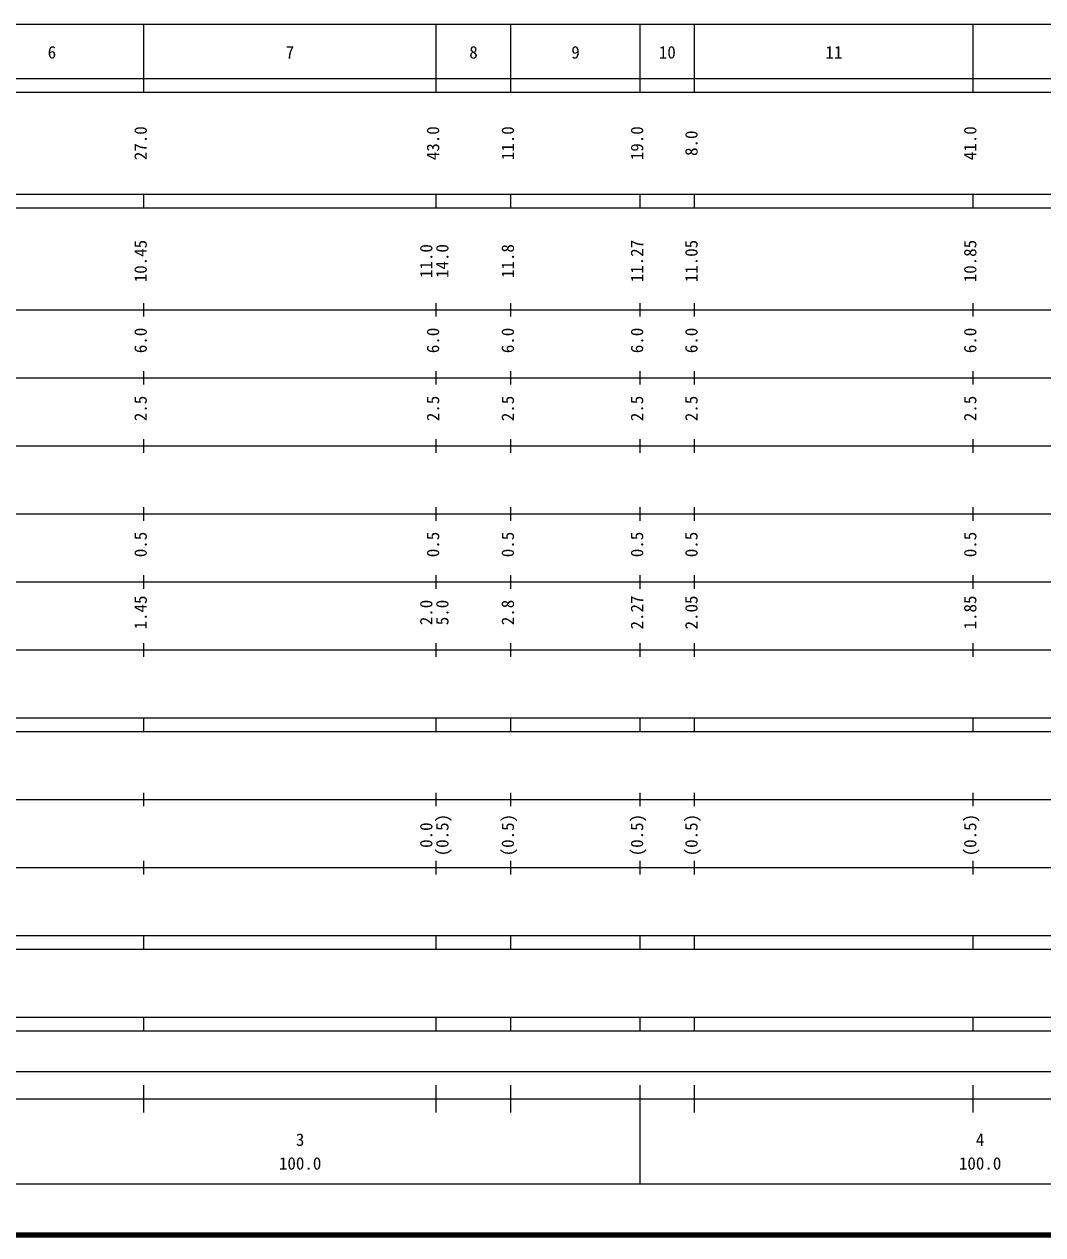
# Model space of a CAD drawing. Units: millimetres on the paper, enlarged 1000 times. Extents: x 40000 to 680000, y 20000 to 380000.
# Drawn here: x 277425 to 427219, y 20000 to 198000 of the extents above; entities that cross this region are included whole.
import ezdxf
from ezdxf.enums import TextEntityAlignment as Align

# ---------------------------------------------------------------- set-up
doc = ezdxf.new("R2010")
doc.units = ezdxf.units.MM
doc.header["$LTSCALE"] = 1000
doc.layers.add('M-TTL', color=2, linetype='Continuous', lineweight=140)
doc.layers.add('M-TTL-BAND', color=7, linetype='Continuous', lineweight=25)
doc.styles.add('ＭＳ ゴシック', font='')
doc.styles.get('ＭＳ ゴシック').set_extended_font_data('MS Gothic')

msp = doc.modelspace()

# ---------------------------------------------------------------- linework, layer by layer
at = {"layer": 'M-TTL'}
msp.add_line((40000, 20000), (680000, 20000), dxfattribs=at)
at = {"layer": 'M-TTL-BAND'}
for p, q in [((68000, 198000), (579000, 198000)), ((295000, 188000), (295000, 198000)), ((338000, 188000), (338000, 198000)), ((349000, 188000), (349000, 198000)), ((368000, 188000), (368000, 198000)), ((376000, 188000), (376000, 198000)), ((417000, 188000), (417000, 198000)), ((40000, 190000), (579000, 190000)), ((40000, 188000), (579000, 188000)), ((40000, 173000), (579000, 173000)), ((295000, 171000), (295000, 173000)), ((338000, 171000), (338000, 173000)), ((349000, 171000), (349000, 173000)), ((368000, 171000), (368000, 173000)), ((376000, 171000), (376000, 173000)), ((417000, 171000), (417000, 173000)), ((40000, 171000), (579000, 171000)), ((295000, 155000), (295000, 157000)), ((338000, 155000), (338000, 157000)), ((349000, 155000), (349000, 157000)), ((368000, 155000), (368000, 157000)), ((376000, 155000), (376000, 157000)), ((417000, 155000), (417000, 157000)), ((40000, 156000), (579000, 156000)), ((46000, 146000), (579000, 146000)), ((295000, 145000), (295000, 147000)), ((338000, 145000), (338000, 147000)), ((349000, 145000), (349000, 147000)), ((368000, 145000), (368000, 147000)), ((376000, 145000), (376000, 147000)), ((417000, 145000), (417000, 147000)), ((52000, 136000), (579000, 136000)), ((295000, 135000), (295000, 137000)), ((338000, 135000), (338000, 137000)), ((349000, 135000), (349000, 137000)), ((368000, 135000), (368000, 137000)), ((376000, 135000), (376000, 137000)), ((417000, 135000), (417000, 137000)), ((295000, 125000), (295000, 127000)), ((338000, 125000), (338000, 127000)), ((349000, 125000), (349000, 127000)), ((368000, 125000), (368000, 127000)), ((376000, 125000), (376000, 127000)), ((417000, 125000), (417000, 127000)), ((46000, 126000), (579000, 126000)), ((52000, 116000), (579000, 116000)), ((295000, 115000), (295000, 117000)), ((338000, 115000), (338000, 117000)), ((349000, 115000), (349000, 117000)), ((368000, 115000), (368000, 117000)), ((376000, 115000), (376000, 117000)), ((417000, 115000), (417000, 117000)), ((295000, 105000), (295000, 107000)), ((338000, 105000), (338000, 107000)), ((349000, 105000), (349000, 107000)), ((368000, 105000), (368000, 107000)), ((376000, 105000), (376000, 107000)), ((417000, 105000), (417000, 107000)), ((46000, 106000), (579000, 106000)), ((40000, 96000), (579000, 96000)), ((295000, 94000), (295000, 96000)), ((338000, 94000), (338000, 96000)), ((349000, 94000), (349000, 96000)), ((368000, 94000), (368000, 96000)), ((376000, 94000), (376000, 96000)), ((417000, 94000), (417000, 96000)), ((40000, 94000), (579000, 94000)), ((49000, 84000), (579000, 84000)), ((295000, 83000), (295000, 85000)), ((338000, 83000), (338000, 85000)), ((349000, 83000), (349000, 85000)), ((368000, 83000), (368000, 85000)), ((376000, 83000), (376000, 85000)), ((417000, 83000), (417000, 85000)), ((295000, 73000), (295000, 75000)), ((338000, 73000), (338000, 75000)), ((349000, 73000), (349000, 75000)), ((368000, 73000), (368000, 75000)), ((376000, 73000), (376000, 75000)), ((417000, 73000), (417000, 75000)), ((40000, 74000), (579000, 74000)), ((40000, 64000), (579000, 64000)), ((295000, 62000), (295000, 64000)), ((338000, 62000), (338000, 64000)), ((349000, 62000), (349000, 64000)), ((368000, 62000), (368000, 64000)), ((376000, 62000), (376000, 64000)), ((417000, 62000), (417000, 64000)), ((40000, 62000), (579000, 62000)), ((40000, 52000), (579000, 52000)), ((295000, 50000), (295000, 52000)), ((338000, 50000), (338000, 52000)), ((349000, 50000), (349000, 52000)), ((368000, 50000), (368000, 52000)), ((376000, 50000), (376000, 52000)), ((417000, 50000), (417000, 52000)), ((40000, 50000), (579000, 50000)), ((71000, 44000), (565000, 44000)), ((295000, 38000), (295000, 42000)), ((338000, 38000), (338000, 42000)), ((349000, 38000), (349000, 42000)), ((368000, 27500), (368000, 42000)), ((376000, 38000), (376000, 42000)), ((417000, 38000), (417000, 42000)), ((40000, 40000), (579000, 40000)), ((68000, 27500), (579000, 27500))]:
    msp.add_line(p, q, dxfattribs=at)

# ---------------------------------------------------------------- texts
at = {"layer": 'M-TTL-BAND', "style": 'ＭＳ ゴシック'}
for s, p in [('6', (281500, 192405)), ('7', (316500, 192405)), ('8', (343500, 192405)), ('9', (358500, 192405)), ('10', (372000, 192405)), ('11', (396500, 192405)), ('3', (318000, 32523)), ('4', (418000, 32523)), ('100.0', (318000, 29033)), ('100.0', (418000, 29033))]:
    msp.add_text(s, height=1833, dxfattribs=at).set_placement(p, align=Align.BOTTOM_CENTER)
for s, p in [('27.0', (296000, 180500)), ('43.0', (339000, 180500)), ('11.0', (350000, 180500)), ('19.0', (369000, 180500)), ('8.0', (377000, 180500)), ('41.0', (418000, 180500)), ('10.45', (296000, 163174)), ('11.8', (350000, 163174)), ('11.27', (369000, 163174)), ('11.05', (377000, 163174)), ('10.85', (418000, 163174)), ('11.0', (338000, 163174)), ('14.0', (340370, 163174)), ('6.0', (296000, 151500)), ('6.0', (339000, 151500)), ('6.0', (350000, 151500)), ('6.0', (369000, 151500)), ('6.0', (377000, 151500)), ('6.0', (418000, 151500)), ('2.5', (296000, 141500)), ('2.5', (339000, 141500)), ('2.5', (350000, 141500)), ('2.5', (369000, 141500)), ('2.5', (377000, 141500)), ('2.5', (418000, 141500)), ('0.5', (296000, 121500)), ('0.5', (339000, 121500)), ('0.5', (350000, 121500)), ('0.5', (369000, 121500)), ('0.5', (377000, 121500)), ('0.5', (418000, 121500)), ('1.45', (296000, 111500)), ('2.0', (338000, 111500)), ('5.0', (340370, 111500)), ('2.8', (350000, 111500)), ('2.27', (369000, 111500)), ('2.05', (377000, 111500)), ('1.85', (418000, 111500)), ('0.0', (338000, 78764)), ('(0.5)', (340370, 78764)), ('(0.5)', (350000, 78764)), ('(0.5)', (369000, 78764)), ('(0.5)', (377000, 78764)), ('(0.5)', (418000, 78764))]:
    msp.add_text(s, height=1833, rotation=90, dxfattribs=at).set_placement(p, align=Align.BOTTOM_CENTER)

doc.saveas('drawing.dxf')
